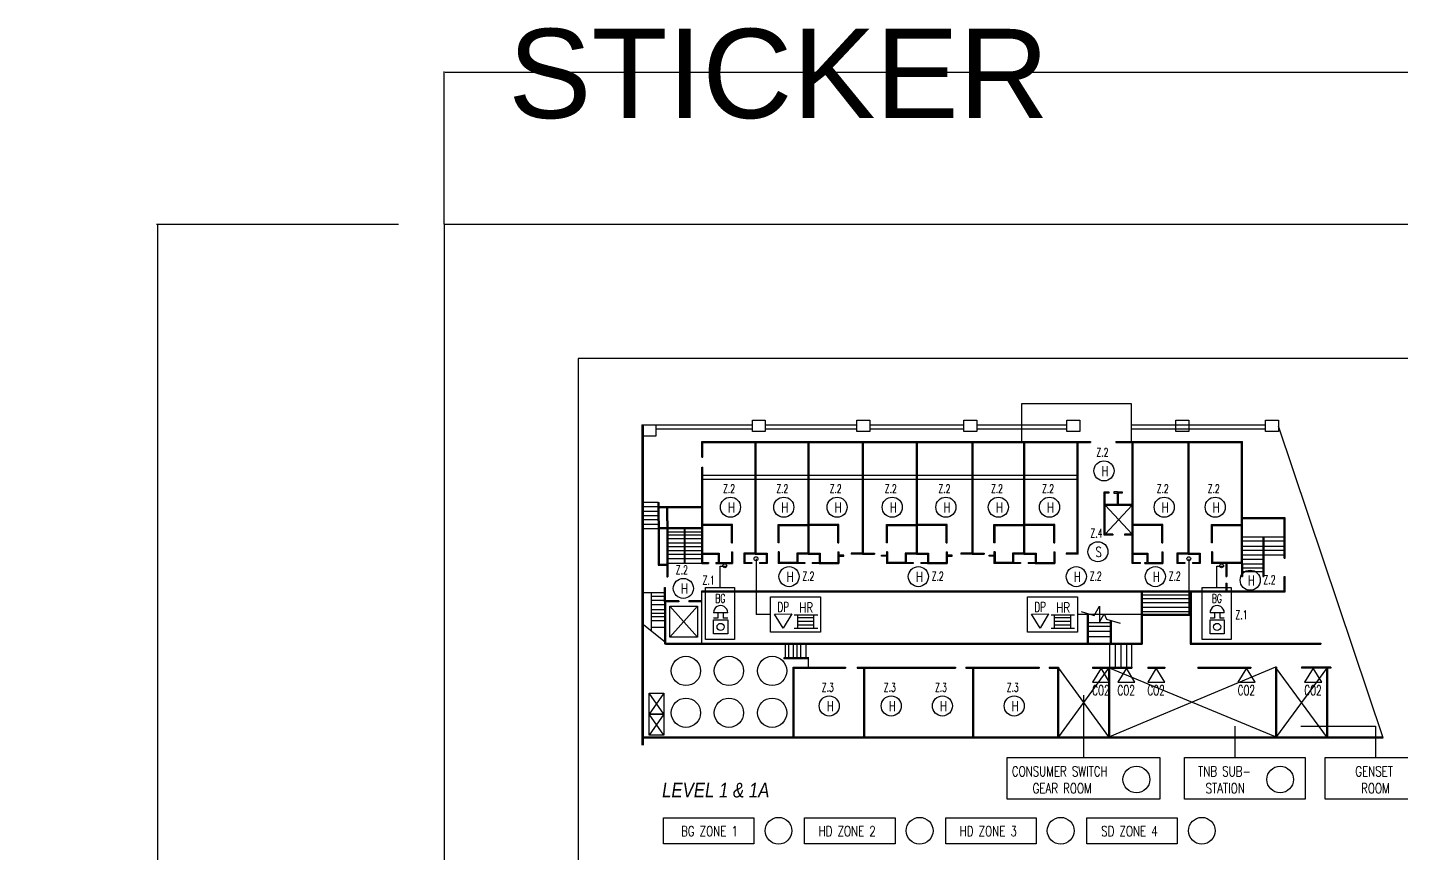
# Model space of a CAD drawing. Extents: x -3977 to 6343, y -1567 to 1206.
# Drawn here: x -3977.5 to -3669.8, y -1214.1 to -1029.1 of the extents above; entities that cross this region are included whole.
import ezdxf

# ---------------------------------------------------------------- set-up
doc = ezdxf.new("R2010")
doc.units = 0
doc.layers.get('0').update_dxf_attribs({"linetype": 'CONTINUOUS'})
doc.layers.get('DEFPOINTS').update_dxf_attribs({"linetype": 'CONTINUOUS'})
for name, color, linetype in [('BUILD', 8, 'CONTINUOUS'), ('ESCAPE_LINE', 80, 'CONTINUOUS'), ('FAPOINT', 1, 'CONTINUOUS'), ('FF_GRID_LINE', 8, 'CONTINUOUS'), ('MIMIC_SIZE', 7, 'CONTINUOUS'), ('MIMIC_TYPE', 7, 'CONTINUOUS'), ('S-DIM', 7, 'CONTINUOUS'), ('TEXT', 8, 'CONTINUOUS')]:
    doc.layers.add(name, color=color, linetype=linetype)
doc.styles.add('ARIAL_NARROW_ITALIC', font='ARIALNI.TTF')
doc.styles.add('BADAI', font='romans.shx', dxfattribs={"width": 0.65})
doc.styles.add('PLOT02__REVB$0$NARROW', font='SIMPLEX', dxfattribs={"width": 0.75})
doc.styles.get("Standard").update_dxf_attribs({"font": 'arial.ttf'})
doc.dimstyles.get("Standard").update_dxf_attribs({"dimtxt": 0.18, "dimasz": 0.18, "dimexe": 0.18, "dimexo": 0.0625, "dimgap": 0.09, "dimtad": 0, "dimtih": 1, "dimtoh": 1, "dimzin": 0, "dimcen": 0.09, "dimazin": 3, "dimtfac": 1, "dimtofl": 0, "dimtmove": 0, "dimatfit": 3})

# ---------------------------------------------------------------- blocks, each defined once
blk = doc.blocks.new('*D42')
at = {"layer": 'DEFPOINTS', "color": 0}
for p in [(-3339.12, -1039.14), (-3884.12, -1073.23), (-3339.12, -1073.23)]:
    blk.add_point(p, dxfattribs=at)
at = {"layer": 'S-DIM', "color": 0}
for p, q in [((-3884.12, -1073.16), (-3884.12, -1038.96)), ((-3883.94, -1039.14), (-3640.22, -1039.14)), ((-3339.3, -1039.14), (-3583.02, -1039.14)), ((-3339.12, -1073.16), (-3339.12, -1038.96))]:
    blk.add_line(p, q, dxfattribs=at)
for points in [[(-3883.94, -1039.11), (-3883.94, -1039.17), (-3884.12, -1039.14)], [(-3339.3, -1039.11), (-3339.3, -1039.17), (-3339.12, -1039.14)]]:
    blk.add_solid(points, dxfattribs=at)
blk.add_text('545.0000', height=10, dxfattribs=at).set_placement((-3640.71, -1044.06))
blk = doc.blocks.new('*D43')
at = {"layer": 'DEFPOINTS', "color": 0}
for p in [(-3894.33, -1073.23), (-3948.38, -1468.23), (-3884.12, -1468.23)]:
    blk.add_point(p, dxfattribs=at)
at = {"layer": 'S-DIM', "color": 0}
for p, q in [((-3894.39, -1073.23), (-3948.56, -1073.23)), ((-3948.38, -1073.41), (-3948.38, -1265.53)), ((-3948.38, -1468.05), (-3948.38, -1275.92)), ((-3884.19, -1468.23), (-3948.56, -1468.23))]:
    blk.add_line(p, q, dxfattribs=at)
for points in [[(-3948.41, -1073.41), (-3948.35, -1073.41), (-3948.38, -1073.23)], [(-3948.41, -1468.05), (-3948.35, -1468.05), (-3948.38, -1468.23)]]:
    blk.add_solid(points, dxfattribs=at)
blk.add_text('395.0000', height=10, dxfattribs=at).set_placement((-3977.47, -1275.64))

msp = doc.modelspace()

# ---------------------------------------------------------------- linework, layer by layer
at = {"color": 1}
for p, q in [((-3823.843, -1164.957, 5020.389), (-3823.84, -1161.775, 5020.389)), ((-3822.845, -1161.379, 5020.389), (-3823.84, -1161.378, 5020.389)), ((-3823.84, -1161.775, 5020.389), (-3820.658, -1161.779, 5020.389)), ((-3820.657, -1160.188, 5020.389), (-3823.838, -1160.184, 5020.389)), ((-3822.844, -1160.186, 5020.389), (-3822.845, -1161.379, 5020.389)), ((-3821.651, -1160.187, 5020.389), (-3821.652, -1161.38, 5020.389)), ((-3820.658, -1161.381, 5020.389), (-3821.652, -1161.38, 5020.389)), ((-3820.658, -1161.779, 5020.389), (-3820.662, -1164.96, 5020.389)), ((-3810.145, -1160.482, 16734.629), (-3806.327, -1160.472, 16734.629)), ((-3808.24, -1163.659, 16734.629), (-3810.145, -1160.482, 16734.629)), ((-3806.327, -1160.472, 16734.629), (-3808.24, -1163.659, 16734.629)), ((-3752.615, -1160.482, 16734.629), (-3748.797, -1160.472, 16734.629)), ((-3750.71, -1163.659, 16734.629), (-3752.615, -1160.482, 16734.629)), ((-3748.797, -1160.472, 16734.629), (-3750.71, -1163.659, 16734.629)), ((-3712.642, -1164.957, 5020.389), (-3712.638, -1161.775, 5020.389)), ((-3711.644, -1161.379, 5020.389), (-3712.638, -1161.378, 5020.389)), ((-3712.638, -1161.775, 5020.389), (-3709.457, -1161.779, 5020.389)), ((-3709.455, -1160.188, 5020.389), (-3712.637, -1160.184, 5020.389)), ((-3711.642, -1160.186, 5020.389), (-3711.644, -1161.379, 5020.389)), ((-3710.449, -1160.187, 5020.389), (-3710.451, -1161.38, 5020.389)), ((-3709.456, -1161.381, 5020.389), (-3710.451, -1161.38, 5020.389)), ((-3709.457, -1161.779, 5020.389), (-3709.46, -1164.96, 5020.389)), ((-3737.045, -1172.588), (-3738.951, -1175.764)), ((-3735.133, -1175.774), (-3737.045, -1172.588)), ((-3731.381, -1172.588), (-3733.287, -1175.764)), ((-3729.469, -1175.774), (-3731.381, -1172.588)), ((-3724.69, -1172.588), (-3726.595, -1175.764)), ((-3722.777, -1175.774), (-3724.69, -1172.588)), ((-3704.475, -1172.588), (-3706.38, -1175.764)), ((-3702.562, -1175.774), (-3704.475, -1172.588)), ((-3689.548, -1172.588), (-3691.453, -1175.764)), ((-3687.636, -1175.774), (-3689.548, -1172.588)), ((-3738.951, -1175.764), (-3735.133, -1175.774)), ((-3733.287, -1175.764), (-3729.469, -1175.774)), ((-3726.595, -1175.764), (-3722.777, -1175.774)), ((-3706.38, -1175.764), (-3702.562, -1175.774)), ((-3691.453, -1175.764), (-3687.636, -1175.774))]:
    msp.add_line(p, q, dxfattribs=at)
for points in [[(-3825.598, -1154.556), (-3819.124, -1154.556), (-3819.124, -1166.196), (-3825.598, -1166.196)], [(-3811.06, -1156.638), (-3799.876, -1156.638), (-3799.876, -1164.559), (-3811.06, -1164.559)], [(-3753.529, -1156.638), (-3742.346, -1156.638), (-3742.346, -1164.559), (-3753.529, -1164.559)], [(-3714.396, -1154.556), (-3707.923, -1154.556), (-3707.923, -1166.196), (-3714.396, -1166.196)]]:
    msp.add_lwpolyline(points, close=True, dxfattribs=at)
at = {"color": 7, "linetype": 'BYBLOCK'}
for points in [[(-3758.041, -1192.627), (-3723.918, -1192.627), (-3723.918, -1201.93), (-3758.041, -1201.93)], [(-3718.394, -1192.627), (-3691.36, -1192.627), (-3691.36, -1201.93), (-3718.394, -1201.93)], [(-3686.854, -1192.627), (-3659.819, -1192.627), (-3659.819, -1201.93), (-3686.854, -1201.93)], [(-3835.034, -1206.138), (-3814.784, -1206.138), (-3814.784, -1211.924), (-3835.034, -1211.924)], [(-3803.433, -1206.138), (-3783.183, -1206.138), (-3783.183, -1211.924), (-3803.433, -1211.924)], [(-3771.832, -1206.138), (-3751.582, -1206.138), (-3751.582, -1211.924), (-3771.832, -1211.924)], [(-3740.231, -1206.138), (-3719.981, -1206.138), (-3719.981, -1211.924), (-3740.231, -1211.924)]]:
    msp.add_lwpolyline(points, close=True, dxfattribs=at)
at = {"color": 1, "linetype": 'BYBLOCK'}
for centre, radius in [((-3736.391, -1128.435), 2.25), ((-3820.035, -1136.572), 2.25), ((-3808.105, -1136.572), 2.25), ((-3796.166, -1136.572), 2.25), ((-3783.807, -1136.572), 2.25), ((-3771.797, -1136.572), 2.25), ((-3760.043, -1136.572), 2.25), ((-3748.592, -1136.572), 2.25), ((-3722.908, -1136.572), 2.25), ((-3711.487, -1136.572), 2.25), ((-3737.744, -1146.532), 2.25), ((-3814.317, -1148.107), 0.441), ((-3717.388, -1148.107), 0.441), ((-3821.31, -1149.684), 0.441), ((-3806.922, -1152.111), 2.25), ((-3777.956, -1152.111), 2.25), ((-3742.589, -1152.111), 2.25), ((-3724.895, -1152.111), 2.25), ((-3710.063, -1149.684), 0.441), ((-3703.642, -1152.921), 2.25), ((-3830.593, -1154.748), 2.25), ((-3797.924, -1181.08), 2.25), ((-3784.036, -1181.08), 2.25), ((-3772.581, -1181.08), 2.25), ((-3756.501, -1181.08), 2.25), ((-3729.135, -1197.546), 3), ((-3696.934, -1197.546), 3), ((-3809.279, -1209.031), 3), ((-3777.678, -1209.031), 3), ((-3746.077, -1209.031), 3), ((-3714.475, -1209.031), 3)]:
    msp.add_circle(centre, radius, dxfattribs=at)
at = {"color": 1}
for centre in [(-3822.251, -1163.368, 5020.389), (-3711.049, -1163.368, 5020.389)]:
    msp.add_circle(centre, 0.795, dxfattribs=at)
for centre in [(-3822.247, -1160.186, 5020.389), (-3711.046, -1160.186, 5020.389)]:
    msp.add_arc(centre, 1.591, 359.93967, 179.93967, dxfattribs=at)
at = {"layer": 'ESCAPE_LINE', "color": 0}
for p, q in [((-3369.124, -1103.225), (-3854.124, -1103.225)), ((-3854.124, -1103.225), (-3854.124, -1443.225))]:
    msp.add_line(p, q, dxfattribs=at)
at = {"layer": 'FAPOINT', "color": 1, "linetype": 'BYBLOCK'}
for p, q in [((-3805.757, -1160.693, 16734.629), (-3800.499, -1160.693, 16734.629)), ((-3804.974, -1163.663, 16734.629), (-3804.974, -1160.693, 16734.629)), ((-3804.974, -1161.302, 16734.629), (-3801.349, -1161.302, 16734.629)), ((-3804.974, -1162.068, 16734.629), (-3801.349, -1162.068, 16734.629)), ((-3804.974, -1162.897, 16734.629), (-3801.349, -1162.897, 16734.629)), ((-3801.349, -1163.663, 16734.629), (-3801.349, -1160.693, 16734.629)), ((-3748.227, -1160.693, 16734.629), (-3742.969, -1160.693, 16734.629)), ((-3747.444, -1163.663, 16734.629), (-3747.444, -1160.693, 16734.629)), ((-3747.444, -1161.302, 16734.629), (-3743.819, -1161.302, 16734.629)), ((-3747.444, -1162.068, 16734.629), (-3743.819, -1162.068, 16734.629)), ((-3747.444, -1162.897, 16734.629), (-3743.819, -1162.897, 16734.629)), ((-3743.819, -1163.663, 16734.629), (-3743.819, -1160.693, 16734.629)), ((-3805.757, -1163.663, 16734.629), (-3800.499, -1163.663, 16734.629)), ((-3748.227, -1163.663, 16734.629), (-3742.969, -1163.663, 16734.629))]:
    msp.add_line(p, q, dxfattribs=at)
at = {"layer": 'FF_GRID_LINE', "color": 1}
for p, q in [((-3820.662, -1164.96, 5020.389), (-3823.843, -1164.957, 5020.389)), ((-3709.46, -1164.96, 5020.389), (-3712.642, -1164.957, 5020.389))]:
    msp.add_line(p, q, dxfattribs=at)
at = {"layer": 'MIMIC_SIZE'}
for p, q in [((-3339.124, -1073.225), (-3884.124, -1073.225)), ((-3884.124, -1073.225), (-3884.124, -1468.225))]:
    msp.add_line(p, q, dxfattribs=at)
at = {"layer": 'MIMIC_SIZE', "color": 0, "linetype": 'BYBLOCK'}
for p, q in [((-3754.79, -1122.113), (-3754.79, -1113.331)), ((-3754.79, -1113.331), (-3730.327, -1113.331)), ((-3730.327, -1113.331), (-3730.327, -1122.113)), ((-3839.852, -1118.15), (-3839.852, -1189.865)), ((-3815.131, -1118.192), (-3839.852, -1118.192)), ((-3839.624, -1119.047), (-3839.852, -1119.047)), ((-3839.624, -1118.15), (-3839.624, -1189.865)), ((-3815.131, -1119.09), (-3836.736, -1119.09)), ((-3791.721, -1118.192), (-3812.243, -1118.192)), ((-3791.721, -1119.09), (-3812.243, -1119.09)), ((-3767.752, -1118.192), (-3788.833, -1118.192)), ((-3767.752, -1119.09), (-3788.833, -1119.09)), ((-3744.716, -1118.192), (-3764.864, -1118.192)), ((-3744.716, -1119.09), (-3764.864, -1119.09)), ((-3700.198, -1118.192), (-3730.327, -1118.192)), ((-3700.198, -1119.09), (-3730.327, -1119.09)), ((-3673.84, -1188.252), (-3697.31, -1118.428)), ((-3826.467, -1121.829), (-3739.381, -1121.829)), ((-3826.467, -1125.386), (-3826.467, -1121.829)), ((-3826.467, -1122.057), (-3739.381, -1122.057)), ((-3826.24, -1125.386), (-3826.24, -1121.829)), ((-3814.516, -1147.058), (-3814.516, -1121.829)), ((-3814.289, -1147.058), (-3814.289, -1121.829)), ((-3802.664, -1147.058), (-3802.664, -1121.829)), ((-3802.437, -1147.058), (-3802.437, -1121.829)), ((-3790.507, -1147.058), (-3790.507, -1121.829)), ((-3790.28, -1147.058), (-3790.28, -1121.829)), ((-3778.397, -1147.058), (-3778.397, -1121.829)), ((-3778.169, -1147.058), (-3778.169, -1121.829)), ((-3765.937, -1147.058), (-3765.937, -1121.829)), ((-3765.71, -1147.058), (-3765.71, -1121.829)), ((-3754.341, -1147.058), (-3754.341, -1121.829)), ((-3754.113, -1147.058), (-3754.113, -1121.829)), ((-3742.376, -1147.058), (-3742.376, -1121.829)), ((-3742.149, -1147.058), (-3742.149, -1121.829)), ((-3739.381, -1121.829), (-3739.381, -1122.057)), ((-3733.752, -1121.829), (-3705.398, -1121.829)), ((-3733.752, -1121.829), (-3733.752, -1122.057)), ((-3733.752, -1122.057), (-3705.398, -1122.057)), ((-3730.104, -1149.148), (-3730.104, -1121.829)), ((-3729.877, -1148.921), (-3729.877, -1121.829)), ((-3717.555, -1147.058), (-3717.555, -1121.829)), ((-3717.328, -1147.058), (-3717.328, -1121.829)), ((-3705.625, -1148.921), (-3705.625, -1121.829)), ((-3705.398, -1149.148), (-3705.398, -1121.829)), ((-3826.467, -1125.386), (-3826.24, -1125.386)), ((-3826.467, -1149.148), (-3826.467, -1127.587)), ((-3826.467, -1127.587), (-3826.24, -1127.587)), ((-3826.24, -1149.148), (-3826.24, -1127.587)), ((-3826.24, -1129.395), (-3742.376, -1129.395)), ((-3826.24, -1130.29), (-3742.376, -1130.29)), ((-3736.352, -1135.867), (-3736.352, -1133.157)), ((-3736.352, -1133.157), (-3735.293, -1133.157)), ((-3735.293, -1133.384), (-3736.352, -1133.384)), ((-3736.124, -1135.867), (-3736.124, -1133.157)), ((-3735.293, -1133.157), (-3735.293, -1133.384)), ((-3733.391, -1133.157), (-3734.161, -1133.157)), ((-3734.161, -1133.157), (-3734.161, -1133.384)), ((-3734.161, -1133.384), (-3733.391, -1133.384)), ((-3733.391, -1135.867), (-3733.391, -1133.157)), ((-3733.391, -1133.157), (-3732.331, -1133.157)), ((-3732.331, -1133.384), (-3733.391, -1133.384)), ((-3733.163, -1135.867), (-3733.163, -1133.157)), ((-3732.331, -1133.157), (-3732.331, -1133.384)), ((-3836.242, -1135.533), (-3839.624, -1135.533)), ((-3836.242, -1136.493), (-3839.624, -1136.493)), ((-3836.242, -1137.532), (-3839.624, -1137.532)), ((-3836.242, -1138.493), (-3839.624, -1138.493)), ((-3836.242, -1139.629), (-3836.242, -1135.533)), ((-3836.242, -1135.533), (-3836.014, -1135.533)), ((-3836.014, -1139.629), (-3836.014, -1135.533)), ((-3836.014, -1136.409), (-3826.467, -1136.409)), ((-3836.014, -1136.637), (-3826.467, -1136.637)), ((-3834.285, -1139.629), (-3834.285, -1136.409)), ((-3834.058, -1139.629), (-3834.058, -1136.409)), ((-3736.352, -1142.812), (-3736.352, -1135.867)), ((-3736.352, -1135.867), (-3730.104, -1135.867)), ((-3736.352, -1136.095), (-3730.104, -1136.095)), ((-3736.124, -1142.812), (-3736.124, -1135.867)), ((-3730.104, -1136.095), (-3736.124, -1142.585)), ((-3730.104, -1142.585), (-3736.124, -1136.095)), ((-3836.242, -1139.39), (-3839.624, -1139.39)), ((-3836.242, -1140.43), (-3839.624, -1140.43)), ((-3836.242, -1141.421), (-3839.624, -1141.421)), ((-3836.242, -1139.629), (-3836.242, -1149.513)), ((-3836.014, -1139.629), (-3836.014, -1149.286)), ((-3836.014, -1141.101), (-3834.285, -1141.101)), ((-3836.014, -1141.328), (-3834.285, -1141.328)), ((-3834.285, -1139.629), (-3834.285, -1152.176)), ((-3834.285, -1141.101), (-3826.467, -1141.101)), ((-3834.285, -1141.328), (-3826.467, -1141.328)), ((-3834.058, -1139.629), (-3834.058, -1152.176)), ((-3830.35, -1149.125), (-3830.35, -1141.328)), ((-3830.165, -1149.125), (-3830.165, -1141.328)), ((-3819.557, -1140.418), (-3826.467, -1140.418)), ((-3819.557, -1140.645), (-3826.467, -1140.645)), ((-3819.785, -1144.575), (-3819.785, -1140.418)), ((-3819.557, -1144.575), (-3819.557, -1140.418)), ((-3809.347, -1144.575), (-3809.347, -1140.418)), ((-3809.347, -1140.418), (-3802.437, -1140.418)), ((-3809.347, -1140.645), (-3802.437, -1140.645)), ((-3809.119, -1144.575), (-3809.119, -1140.418)), ((-3795.754, -1140.418), (-3802.664, -1140.418)), ((-3795.754, -1140.645), (-3802.664, -1140.645)), ((-3795.981, -1144.575), (-3795.981, -1140.418)), ((-3795.754, -1144.575), (-3795.754, -1140.418)), ((-3785.08, -1144.575), (-3785.08, -1140.418)), ((-3785.08, -1140.418), (-3778.169, -1140.418)), ((-3785.08, -1140.645), (-3778.169, -1140.645)), ((-3784.852, -1144.575), (-3784.852, -1140.418)), ((-3771.487, -1140.418), (-3778.397, -1140.418)), ((-3771.487, -1140.645), (-3778.397, -1140.645)), ((-3771.714, -1144.575), (-3771.714, -1140.418)), ((-3771.487, -1144.575), (-3771.487, -1140.418)), ((-3761.023, -1144.575), (-3761.023, -1140.418)), ((-3761.023, -1140.418), (-3754.113, -1140.418)), ((-3761.023, -1140.645), (-3754.113, -1140.645)), ((-3760.796, -1144.575), (-3760.796, -1140.418)), ((-3747.43, -1140.418), (-3754.341, -1140.418)), ((-3747.43, -1140.645), (-3754.341, -1140.645)), ((-3747.658, -1144.575), (-3747.658, -1140.418)), ((-3747.43, -1144.575), (-3747.43, -1140.418)), ((-3723.194, -1140.418), (-3730.104, -1140.418)), ((-3723.194, -1140.645), (-3730.104, -1140.645)), ((-3723.422, -1144.575), (-3723.422, -1140.418)), ((-3723.194, -1144.575), (-3723.194, -1140.418)), ((-3712.308, -1144.575), (-3712.308, -1140.418)), ((-3712.308, -1140.418), (-3705.398, -1140.418)), ((-3712.308, -1140.645), (-3705.398, -1140.645)), ((-3712.081, -1144.575), (-3712.081, -1140.418)), ((-3695.792, -1138.95), (-3705.398, -1138.95)), ((-3696.02, -1139.178), (-3705.398, -1139.178)), ((-3696.02, -1147.946), (-3696.02, -1138.95)), ((-3695.792, -1147.946), (-3695.792, -1138.95)), ((-3834.058, -1142.089), (-3826.467, -1142.089)), ((-3834.058, -1142.77), (-3826.467, -1142.77)), ((-3834.058, -1143.606), (-3826.467, -1143.606)), ((-3834.058, -1144.511), (-3826.467, -1144.511)), ((-3819.785, -1144.575), (-3819.557, -1144.575)), ((-3809.119, -1144.575), (-3809.347, -1144.575)), ((-3795.981, -1144.575), (-3795.754, -1144.575)), ((-3784.852, -1144.575), (-3785.08, -1144.575)), ((-3771.714, -1144.575), (-3771.487, -1144.575)), ((-3760.796, -1144.575), (-3761.023, -1144.575)), ((-3747.658, -1144.575), (-3747.43, -1144.575)), ((-3734.384, -1142.585), (-3736.352, -1142.585)), ((-3734.384, -1142.812), (-3736.352, -1142.812)), ((-3734.384, -1142.585), (-3734.384, -1142.812)), ((-3730.104, -1142.585), (-3731.823, -1142.585)), ((-3731.823, -1142.585), (-3731.823, -1142.812)), ((-3730.104, -1142.812), (-3731.823, -1142.812)), ((-3723.422, -1144.575), (-3723.194, -1144.575)), ((-3712.081, -1144.575), (-3712.308, -1144.575)), ((-3705.398, -1143.171), (-3696.02, -1143.171)), ((-3705.398, -1144.066), (-3700.791, -1144.066)), ((-3700.791, -1143.171), (-3700.791, -1152.046)), ((-3700.564, -1143.171), (-3700.564, -1152.046)), ((-3700.564, -1144.066), (-3696.02, -1144.066)), ((-3834.058, -1145.393), (-3826.467, -1145.393)), ((-3834.058, -1146.291), (-3826.467, -1146.291)), ((-3834.058, -1147.112), (-3826.467, -1147.112)), ((-3826.467, -1146.83), (-3822.557, -1146.83)), ((-3826.467, -1147.058), (-3822.557, -1147.058)), ((-3822.784, -1146.83), (-3822.784, -1149.148)), ((-3822.557, -1146.83), (-3822.557, -1149.148)), ((-3819.785, -1146.535), (-3819.785, -1149.148)), ((-3819.785, -1146.535), (-3819.557, -1146.535)), ((-3819.557, -1146.535), (-3819.557, -1149.148)), ((-3814.289, -1146.83), (-3817.021, -1146.83)), ((-3817.021, -1146.83), (-3817.021, -1149.148)), ((-3814.289, -1147.058), (-3817.021, -1147.058)), ((-3816.794, -1146.83), (-3816.794, -1149.148)), ((-3814.516, -1146.83), (-3811.784, -1146.83)), ((-3814.516, -1147.058), (-3811.784, -1147.058)), ((-3812.011, -1146.83), (-3812.011, -1149.148)), ((-3811.784, -1146.83), (-3811.784, -1149.148)), ((-3809.347, -1146.535), (-3809.347, -1149.148)), ((-3809.119, -1146.535), (-3809.347, -1146.535)), ((-3809.119, -1146.535), (-3809.119, -1149.148)), ((-3802.437, -1146.83), (-3805.169, -1146.83)), ((-3805.169, -1146.83), (-3805.169, -1149.148)), ((-3802.437, -1147.058), (-3805.169, -1147.058)), ((-3804.941, -1146.83), (-3804.941, -1149.148)), ((-3802.664, -1146.83), (-3799.932, -1146.83)), ((-3802.664, -1147.058), (-3799.932, -1147.058)), ((-3800.159, -1146.83), (-3800.159, -1149.148)), ((-3799.932, -1146.83), (-3799.932, -1149.148)), ((-3795.981, -1146.535), (-3795.754, -1146.535)), ((-3795.981, -1146.535), (-3795.981, -1149.148)), ((-3795.981, -1146.535), (-3795.754, -1146.535)), ((-3795.754, -1146.535), (-3795.754, -1149.148)), ((-3794.648, -1147.282), (-3795.754, -1147.282)), ((-3795.754, -1147.509), (-3794.648, -1147.509)), ((-3794.648, -1147.509), (-3794.648, -1147.282)), ((-3790.28, -1146.83), (-3793.012, -1146.83)), ((-3793.012, -1146.83), (-3793.012, -1147.058)), ((-3790.28, -1147.058), (-3793.012, -1147.058)), ((-3790.507, -1146.83), (-3787.775, -1146.83)), ((-3790.507, -1147.058), (-3787.775, -1147.058)), ((-3787.775, -1146.83), (-3787.775, -1147.058)), ((-3786.185, -1147.509), (-3786.185, -1147.282)), ((-3786.185, -1147.282), (-3785.08, -1147.282)), ((-3785.08, -1147.509), (-3786.185, -1147.509)), ((-3785.08, -1146.535), (-3785.08, -1149.148)), ((-3784.852, -1146.535), (-3785.08, -1146.535)), ((-3784.852, -1146.535), (-3784.852, -1149.148)), ((-3778.169, -1146.83), (-3780.902, -1146.83)), ((-3780.902, -1146.83), (-3780.902, -1149.148)), ((-3778.169, -1147.058), (-3780.902, -1147.058)), ((-3780.674, -1146.83), (-3780.674, -1149.148)), ((-3778.397, -1146.83), (-3775.664, -1146.83)), ((-3778.397, -1147.058), (-3775.664, -1147.058)), ((-3775.892, -1146.83), (-3775.892, -1149.148)), ((-3775.664, -1146.83), (-3775.664, -1149.148)), ((-3771.714, -1146.535), (-3771.487, -1146.535)), ((-3771.714, -1146.535), (-3771.714, -1149.148)), ((-3771.714, -1146.535), (-3771.487, -1146.535)), ((-3771.487, -1146.535), (-3771.487, -1149.148)), ((-3770.381, -1147.282), (-3771.487, -1147.282)), ((-3771.487, -1147.509), (-3770.381, -1147.509)), ((-3770.381, -1147.509), (-3770.381, -1147.282)), ((-3765.71, -1146.83), (-3768.442, -1146.83)), ((-3768.442, -1146.83), (-3768.442, -1147.058)), ((-3765.71, -1147.058), (-3768.442, -1147.058)), ((-3765.937, -1146.83), (-3763.205, -1146.83)), ((-3765.937, -1147.058), (-3763.205, -1147.058)), ((-3763.205, -1146.83), (-3763.205, -1147.058)), ((-3762.129, -1147.509), (-3762.129, -1147.282)), ((-3762.129, -1147.282), (-3761.023, -1147.282)), ((-3761.023, -1147.509), (-3762.129, -1147.509)), ((-3761.023, -1146.535), (-3761.023, -1149.148)), ((-3760.796, -1146.535), (-3761.023, -1146.535)), ((-3760.796, -1146.535), (-3760.796, -1149.148)), ((-3754.113, -1146.83), (-3756.846, -1146.83)), ((-3756.846, -1146.83), (-3756.846, -1149.148)), ((-3754.113, -1147.058), (-3756.846, -1147.058)), ((-3756.618, -1146.83), (-3756.618, -1149.148)), ((-3754.341, -1146.83), (-3751.608, -1146.83)), ((-3754.341, -1147.058), (-3751.608, -1147.058)), ((-3751.836, -1146.83), (-3751.836, -1149.148)), ((-3751.608, -1146.83), (-3751.608, -1149.148)), ((-3747.658, -1146.535), (-3747.43, -1146.535)), ((-3747.658, -1146.535), (-3747.658, -1149.148)), ((-3747.658, -1146.535), (-3747.43, -1146.535)), ((-3747.43, -1146.535), (-3747.43, -1149.148)), ((-3742.149, -1146.83), (-3744.881, -1146.83)), ((-3744.881, -1146.83), (-3744.881, -1147.058)), ((-3742.149, -1147.058), (-3744.881, -1147.058)), ((-3730.104, -1146.83), (-3726.555, -1146.83)), ((-3730.104, -1147.058), (-3726.555, -1147.058)), ((-3726.782, -1146.83), (-3726.782, -1148.921)), ((-3726.555, -1146.83), (-3726.555, -1149.148)), ((-3723.422, -1146.535), (-3723.194, -1146.535)), ((-3723.422, -1146.535), (-3723.422, -1149.148)), ((-3723.422, -1146.535), (-3723.194, -1146.535)), ((-3723.194, -1146.535), (-3723.194, -1149.148)), ((-3717.328, -1146.83), (-3720.06, -1146.83)), ((-3720.06, -1146.83), (-3720.06, -1149.148)), ((-3717.328, -1147.058), (-3720.06, -1147.058)), ((-3719.833, -1146.83), (-3719.833, -1149.148)), ((-3717.555, -1146.83), (-3714.823, -1146.83)), ((-3717.555, -1147.058), (-3714.823, -1147.058)), ((-3715.051, -1146.83), (-3715.051, -1149.148)), ((-3714.823, -1146.83), (-3714.823, -1149.148)), ((-3712.081, -1146.535), (-3712.308, -1146.535)), ((-3712.308, -1146.535), (-3712.308, -1149.148)), ((-3712.081, -1146.535), (-3712.308, -1146.535)), ((-3712.081, -1146.535), (-3712.081, -1149.148)), ((-3705.398, -1145.303), (-3700.791, -1145.303)), ((-3705.398, -1146.172), (-3700.791, -1146.172)), ((-3705.398, -1147.225), (-3700.791, -1147.225)), ((-3700.564, -1145.303), (-3696.02, -1145.303)), ((-3700.564, -1146.172), (-3696.02, -1146.172)), ((-3700.564, -1147.225), (-3696.02, -1147.225)), ((-3836.242, -1149.513), (-3834.285, -1149.513)), ((-3836.014, -1149.286), (-3834.285, -1149.286)), ((-3834.058, -1148.088), (-3826.467, -1148.088)), ((-3834.058, -1149.125), (-3826.467, -1149.125)), ((-3826.467, -1148.921), (-3824.933, -1148.921)), ((-3826.467, -1149.148), (-3824.933, -1149.148)), ((-3824.933, -1148.921), (-3824.933, -1149.148)), ((-3823.334, -1148.921), (-3819.557, -1148.921)), ((-3823.334, -1148.921), (-3823.334, -1149.148)), ((-3823.334, -1149.148), (-3819.557, -1149.148)), ((-3815.243, -1149.148), (-3817.021, -1149.148)), ((-3816.794, -1148.921), (-3815.243, -1148.921)), ((-3815.243, -1148.921), (-3815.243, -1149.148)), ((-3813.562, -1148.921), (-3812.011, -1148.921)), ((-3813.562, -1148.921), (-3813.562, -1149.148)), ((-3811.784, -1149.148), (-3813.562, -1149.148)), ((-3804.941, -1148.921), (-3809.347, -1148.921)), ((-3804.941, -1149.148), (-3809.347, -1149.148)), ((-3804.941, -1148.921), (-3803.391, -1148.921)), ((-3803.391, -1149.148), (-3804.941, -1149.148)), ((-3803.391, -1148.921), (-3803.391, -1149.148)), ((-3801.71, -1148.921), (-3800.159, -1148.921)), ((-3801.71, -1148.921), (-3801.71, -1149.148)), ((-3800.159, -1149.148), (-3801.71, -1149.148)), ((-3800.159, -1148.921), (-3795.754, -1148.921)), ((-3800.159, -1149.148), (-3795.754, -1149.148)), ((-3780.674, -1148.921), (-3785.08, -1148.921)), ((-3780.674, -1149.148), (-3785.08, -1149.148)), ((-3780.674, -1148.921), (-3779.124, -1148.921)), ((-3779.124, -1149.148), (-3780.674, -1149.148)), ((-3779.124, -1148.921), (-3779.124, -1149.148)), ((-3777.443, -1148.921), (-3775.892, -1148.921)), ((-3777.443, -1148.921), (-3777.443, -1149.148)), ((-3775.892, -1149.148), (-3777.443, -1149.148)), ((-3775.892, -1148.921), (-3771.487, -1148.921)), ((-3775.892, -1149.148), (-3771.487, -1149.148)), ((-3756.618, -1148.921), (-3761.023, -1148.921)), ((-3756.618, -1149.148), (-3761.023, -1149.148)), ((-3756.618, -1148.921), (-3755.068, -1148.921)), ((-3755.068, -1149.148), (-3756.618, -1149.148)), ((-3755.068, -1148.921), (-3755.068, -1149.148)), ((-3753.386, -1148.921), (-3751.836, -1148.921)), ((-3753.386, -1148.921), (-3753.386, -1149.148)), ((-3751.836, -1149.148), (-3753.386, -1149.148)), ((-3751.836, -1148.921), (-3747.43, -1148.921)), ((-3751.836, -1149.148), (-3747.43, -1149.148)), ((-3728.218, -1149.148), (-3730.104, -1149.148)), ((-3729.877, -1148.921), (-3728.218, -1148.921)), ((-3728.218, -1149.148), (-3728.218, -1148.921)), ((-3727.26, -1148.921), (-3726.782, -1148.921)), ((-3727.26, -1149.148), (-3727.26, -1148.921)), ((-3727.26, -1149.148), (-3723.194, -1149.148)), ((-3726.555, -1148.921), (-3723.194, -1148.921)), ((-3718.282, -1149.148), (-3720.06, -1149.148)), ((-3719.833, -1148.921), (-3718.282, -1148.921)), ((-3718.282, -1148.921), (-3718.282, -1149.148)), ((-3716.601, -1148.921), (-3715.051, -1148.921)), ((-3716.601, -1148.921), (-3716.601, -1149.148)), ((-3714.823, -1149.148), (-3716.601, -1149.148)), ((-3705.398, -1148.921), (-3712.308, -1148.921)), ((-3705.398, -1149.148), (-3712.308, -1149.148)), ((-3709.072, -1149.148), (-3709.072, -1152.046)), ((-3708.845, -1149.148), (-3708.845, -1152.046)), ((-3705.625, -1149.148), (-3705.625, -1152.046)), ((-3705.398, -1148.199), (-3700.791, -1148.199)), ((-3705.398, -1149.148), (-3705.398, -1152.046)), ((-3705.398, -1149.251), (-3700.791, -1149.251)), ((-3705.398, -1150.173), (-3700.791, -1150.173)), ((-3696.02, -1147.946), (-3695.792, -1147.946)), ((-3834.285, -1152.176), (-3834.058, -1152.176)), ((-3709.072, -1152.046), (-3708.845, -1152.046)), ((-3709.072, -1153.59), (-3709.072, -1155.301)), ((-3709.072, -1153.59), (-3708.845, -1153.59)), ((-3708.845, -1153.59), (-3708.845, -1155.301)), ((-3705.625, -1152.046), (-3705.398, -1152.046)), ((-3705.398, -1150.989), (-3700.791, -1150.989)), ((-3700.791, -1152.046), (-3700.564, -1152.046)), ((-3696.02, -1155.301), (-3696.02, -1152.048)), ((-3696.02, -1152.048), (-3695.792, -1152.048)), ((-3695.792, -1155.529), (-3695.792, -1152.048)), ((-3834.578, -1155.727), (-3839.852, -1155.727)), ((-3837.776, -1155.727), (-3837.776, -1164.215)), ((-3834.578, -1156.536), (-3837.776, -1156.536)), ((-3834.805, -1157.729), (-3834.805, -1154.51)), ((-3834.805, -1154.51), (-3834.578, -1154.51)), ((-3834.578, -1157.729), (-3834.578, -1154.51)), ((-3826.467, -1167.217), (-3826.467, -1155.301)), ((-3826.467, -1155.301), (-3716.889, -1155.301)), ((-3826.467, -1155.529), (-3826.467, -1155.301)), ((-3826.467, -1155.529), (-3716.889, -1155.529)), ((-3728.032, -1155.301), (-3728.032, -1167.217)), ((-3727.805, -1155.301), (-3727.805, -1167.217)), ((-3727.805, -1156.193), (-3717.117, -1156.193)), ((-3727.805, -1157.013), (-3717.117, -1157.013)), ((-3717.117, -1155.301), (-3717.117, -1167.217)), ((-3716.889, -1155.301), (-3716.889, -1167.217)), ((-3716.889, -1155.301), (-3695.792, -1155.301)), ((-3716.889, -1155.529), (-3695.792, -1155.529)), ((-3834.578, -1157.494), (-3837.776, -1157.494)), ((-3834.578, -1158.452), (-3837.776, -1158.452)), ((-3834.578, -1159.559), (-3837.776, -1159.559)), ((-3834.805, -1157.729), (-3834.805, -1167.217)), ((-3831.587, -1157.502), (-3834.578, -1157.502)), ((-3831.587, -1157.729), (-3834.578, -1157.729)), ((-3834.578, -1157.729), (-3834.578, -1167.217)), ((-3827.433, -1158.709), (-3833.623, -1165.674)), ((-3827.433, -1165.674), (-3833.623, -1158.709)), ((-3831.587, -1157.502), (-3831.587, -1157.729)), ((-3826.467, -1157.502), (-3829.345, -1157.502)), ((-3829.345, -1157.502), (-3829.345, -1157.729)), ((-3826.467, -1157.729), (-3829.345, -1157.729)), ((-3741.463, -1159.913), (-3738.569, -1160.787)), ((-3738.569, -1160.787), (-3737.431, -1158.742)), ((-3737.431, -1158.742), (-3737.431, -1162.331)), ((-3727.805, -1157.932), (-3717.117, -1157.932)), ((-3727.805, -1158.931), (-3717.117, -1158.931)), ((-3727.805, -1159.91), (-3717.117, -1159.91)), ((-3839.852, -1162.523), (-3834.578, -1166.822)), ((-3834.578, -1160.352), (-3837.776, -1160.352)), ((-3834.578, -1161.145), (-3837.776, -1161.145)), ((-3834.578, -1162.042), (-3837.776, -1162.042)), ((-3740.105, -1166.99), (-3740.105, -1160.323)), ((-3739.877, -1166.99), (-3739.877, -1160.392)), ((-3739.877, -1162.351), (-3734.965, -1162.351)), ((-3737.431, -1162.331), (-3736.336, -1160.431)), ((-3736.336, -1160.431), (-3735.812, -1161.621)), ((-3735.812, -1161.621), (-3732.765, -1162.542)), ((-3734.965, -1166.99), (-3734.965, -1161.877)), ((-3734.738, -1166.99), (-3734.738, -1161.945)), ((-3727.805, -1160.759), (-3717.117, -1160.759)), ((-3834.578, -1163.503), (-3837.776, -1163.503)), ((-3739.877, -1163.223), (-3734.965, -1163.223)), ((-3739.877, -1164.328), (-3734.965, -1164.328)), ((-3739.877, -1165.508), (-3734.965, -1165.508)), ((-3834.578, -1166.99), (-3727.805, -1166.99)), ((-3834.578, -1167.217), (-3727.805, -1167.217)), ((-3807.747, -1170.279), (-3807.747, -1167.217)), ((-3807.002, -1170.279), (-3807.002, -1167.217)), ((-3805.947, -1170.279), (-3805.947, -1167.217)), ((-3805.08, -1170.279), (-3805.08, -1167.217)), ((-3804.28, -1170.279), (-3804.28, -1167.217)), ((-3803.103, -1170.279), (-3803.103, -1167.217)), ((-3735.085, -1172.36), (-3735.085, -1167.217)), ((-3733.793, -1172.36), (-3733.793, -1167.217)), ((-3732.537, -1172.36), (-3732.537, -1167.217)), ((-3731.3, -1172.36), (-3731.3, -1167.217)), ((-3730.174, -1172.36), (-3730.174, -1167.217)), ((-3717.117, -1166.99), (-3687.839, -1166.99)), ((-3717.117, -1167.217), (-3687.839, -1167.217)), ((-3687.839, -1166.99), (-3687.839, -1167.217)), ((-3802.528, -1170.279), (-3808.06, -1170.279)), ((-3808.06, -1170.279), (-3808.06, -1170.506)), ((-3802.528, -1170.506), (-3808.06, -1170.506)), ((-3805.979, -1188.252), (-3805.979, -1172.36)), ((-3805.979, -1172.36), (-3794.282, -1172.36)), ((-3805.752, -1188.252), (-3805.752, -1172.36)), ((-3802.528, -1172.36), (-3802.528, -1170.159)), ((-3794.282, -1172.36), (-3794.282, -1172.588)), ((-3791.684, -1172.36), (-3769.628, -1172.36)), ((-3791.684, -1172.36), (-3791.684, -1172.588)), ((-3790.226, -1172.36), (-3790.226, -1188.252)), ((-3789.999, -1172.36), (-3789.999, -1188.252)), ((-3769.628, -1172.36), (-3769.628, -1172.588)), ((-3767.323, -1172.36), (-3750.901, -1172.36)), ((-3767.323, -1172.36), (-3767.323, -1172.588)), ((-3765.816, -1172.36), (-3765.816, -1188.252)), ((-3765.588, -1172.36), (-3765.588, -1188.252)), ((-3750.901, -1172.36), (-3750.901, -1172.588)), ((-3748.635, -1172.36), (-3746.583, -1172.36)), ((-3748.635, -1172.36), (-3748.635, -1172.588)), ((-3746.81, -1172.36), (-3746.81, -1188.252)), ((-3746.583, -1172.36), (-3746.583, -1188.252)), ((-3738.942, -1172.36), (-3735.148, -1172.36)), ((-3738.942, -1172.36), (-3738.942, -1172.588)), ((-3735.376, -1172.36), (-3735.376, -1188.252)), ((-3735.148, -1172.36), (-3735.148, -1188.252)), ((-3735.148, -1172.36), (-3730.174, -1172.36)), ((-3697.973, -1172.36), (-3735.148, -1188.024)), ((-3730.174, -1172.36), (-3730.174, -1172.588)), ((-3726.587, -1172.36), (-3722.792, -1172.36)), ((-3726.587, -1172.36), (-3726.587, -1172.588)), ((-3722.792, -1172.36), (-3722.792, -1172.588)), ((-3715.345, -1172.36), (-3703.494, -1172.36)), ((-3715.345, -1172.36), (-3715.345, -1172.588)), ((-3703.494, -1172.36), (-3703.494, -1172.588)), ((-3697.973, -1172.36), (-3697.973, -1188.252)), ((-3686.311, -1172.36), (-3697.973, -1188.252)), ((-3686.311, -1188.252), (-3697.973, -1172.36)), ((-3697.746, -1172.36), (-3697.973, -1172.36)), ((-3697.746, -1172.36), (-3697.746, -1188.252)), ((-3685.581, -1172.36), (-3692.188, -1172.36)), ((-3692.188, -1172.36), (-3692.188, -1172.588)), ((-3686.539, -1172.36), (-3686.539, -1188.252)), ((-3686.311, -1172.36), (-3686.311, -1188.252)), ((-3685.581, -1172.36), (-3685.581, -1172.588)), ((-3805.979, -1172.588), (-3794.282, -1172.588)), ((-3791.684, -1172.588), (-3769.628, -1172.588)), ((-3767.323, -1172.588), (-3750.901, -1172.588)), ((-3748.635, -1172.588), (-3746.81, -1172.588)), ((-3746.583, -1172.585), (-3735.376, -1188.024)), ((-3735.376, -1172.588), (-3746.583, -1188.024)), ((-3738.942, -1172.588), (-3735.148, -1172.588)), ((-3735.148, -1172.588), (-3730.174, -1172.588)), ((-3697.973, -1188.024), (-3735.148, -1172.588)), ((-3726.587, -1172.588), (-3722.792, -1172.588)), ((-3715.345, -1172.588), (-3703.494, -1172.588)), ((-3685.581, -1172.588), (-3692.188, -1172.588)), ((-3834.993, -1178.175), (-3838.213, -1182.909)), ((-3834.993, -1182.909), (-3838.213, -1178.175)), ((-3834.993, -1182.909), (-3838.213, -1187.644)), ((-3834.993, -1187.644), (-3838.213, -1182.909)), ((-3839.852, -1188.024), (-3673.84, -1188.024)), ((-3839.852, -1188.252), (-3673.84, -1188.252))]:
    msp.add_line(p, q, dxfattribs=at)
at = {"layer": 'MIMIC_SIZE', "color": 1}
for p, q in [((-3822.361, -1154.556, -11714.24), (-3822.361, -1149.757, -11714.24)), ((-3822.361, -1149.757, -11714.24), (-3820.914, -1149.757, -11714.24)), ((-3814.317, -1148.107), (-3814.317, -1160.599)), ((-3717.388, -1148.107), (-3717.388, -1156.668)), ((-3711.114, -1154.556, -11714.24), (-3711.114, -1149.757, -11714.24)), ((-3711.114, -1149.757, -11714.24), (-3709.667, -1149.757, -11714.24)), ((-3717.388, -1156.668), (-3717.388, -1160.599)), ((-3811.06, -1160.599), (-3814.317, -1160.599)), ((-3717.388, -1160.599, 9855.9), (-3742.346, -1160.599)), ((-3740.979, -1178.651), (-3740.979, -1192.627)), ((-3707.099, -1185.639), (-3707.099, -1192.627)), ((-3692.297, -1185.639), (-3675.559, -1185.639)), ((-3675.559, -1185.639), (-3675.559, -1192.627))]:
    msp.add_line(p, q, dxfattribs=at)
at = {"layer": 'MIMIC_SIZE', "color": 0, "linetype": 'BYBLOCK'}
for points in [[(-3839.624, -1118.15), (-3836.736, -1118.15), (-3836.736, -1120.674), (-3839.624, -1120.674)], [(-3815.131, -1117.061), (-3812.243, -1117.061), (-3812.243, -1119.585), (-3815.131, -1119.585)], [(-3791.721, -1117.061), (-3788.833, -1117.061), (-3788.833, -1119.585), (-3791.721, -1119.585)], [(-3767.752, -1117.061), (-3764.864, -1117.061), (-3764.864, -1119.585), (-3767.752, -1119.585)], [(-3744.716, -1117.061), (-3741.827, -1117.061), (-3741.827, -1119.585), (-3744.716, -1119.585)], [(-3720.312, -1117.061), (-3717.424, -1117.061), (-3717.424, -1119.585), (-3720.312, -1119.585)], [(-3700.198, -1117.061), (-3697.31, -1117.061), (-3697.31, -1119.585), (-3700.198, -1119.585)], [(-3833.623, -1158.709), (-3827.433, -1158.709), (-3827.433, -1165.674), (-3833.623, -1165.674)], [(-3838.213, -1178.175), (-3834.993, -1178.175), (-3834.993, -1182.909), (-3838.213, -1182.909)], [(-3838.213, -1182.909), (-3834.993, -1182.909), (-3834.993, -1187.644), (-3838.213, -1187.644)]]:
    msp.add_lwpolyline(points, close=True, dxfattribs=at)
for centre in [(-3830.006, -1173.219), (-3820.377, -1173.219), (-3810.701, -1173.219), (-3830.006, -1182.603), (-3820.377, -1182.603), (-3810.701, -1182.603)]:
    msp.add_circle(centre, 3.28, dxfattribs=at)

# ---------------------------------------------------------------- texts
at = {"color": 1, "linetype": 'BYBLOCK', "style": 'PLOT02__REVB$0$NARROW', "width": 0.75}
for s, height, p in [('H', 2.255, (-3736.949, -1129.604, 7592.521)), ('H', 2.255, (-3820.594, -1137.742, 7592.521)), ('H', 2.255, (-3808.664, -1137.742, 7592.521)), ('H', 2.255, (-3796.724, -1137.742, 7592.521)), ('H', 2.255, (-3784.365, -1137.742, 7592.521)), ('H', 2.255, (-3772.356, -1137.742, 7592.521)), ('H', 2.255, (-3760.602, -1137.742, 7592.521)), ('H', 2.255, (-3749.151, -1137.742, 7592.521)), ('H', 2.255, (-3723.467, -1137.742, 7592.521)), ('H', 2.255, (-3712.045, -1137.742, 7592.521)), ('S', 2.255, (-3738.302, -1147.701, 7592.521)), ('H', 2.255, (-3831.152, -1155.918, 7592.521)), ('H', 2.255, (-3807.481, -1153.281, 7592.521)), ('H', 2.255, (-3778.515, -1153.281, 7592.521)), ('H', 2.255, (-3743.147, -1153.281, 7592.521)), ('H', 2.255, (-3725.453, -1153.281, 7592.521)), ('H', 2.255, (-3704.2, -1154.091, 7592.521)), ('HR', 2.2387, (-3804.608, -1160.166, 16734.706)), ('HR', 2.2387, (-3747.078, -1160.166, 16734.706)), ('H', 2.255, (-3798.483, -1182.249, 7592.521)), ('H', 2.255, (-3784.595, -1182.249, 7592.521)), ('H', 2.255, (-3773.14, -1182.249, 7592.521)), ('H', 2.255, (-3757.06, -1182.249, 7592.521))]:
    msp.add_text(s, height=height, dxfattribs=at).set_placement(p)
at = {"color": 7, "style": 'PLOT02__REVB$0$NARROW', "width": 0.75}
for s, height, p in [('CONSUMER SWITCH', 2.23866, (-3757.025, -1196.84)), ('TNB SUB-', 2.2387, (-3715.314, -1196.84)), ('GENSET', 2.2387, (-3680.096, -1196.84)), ('GEAR ROOM', 2.2387, (-3752.376, -1200.638)), ('STATION', 2.2387, (-3713.619, -1200.638)), ('ROOM', 2.2387, (-3678.801, -1200.638)), ('BG ZONE 1', 2.2387, (-3831.106, -1210.239)), ('HD ZONE 2', 2.2387, (-3800.304, -1210.239)), ('HD ZONE 3', 2.2387, (-3768.703, -1210.239)), ('SD ZONE 4', 2.2387, (-3737.022, -1210.239))]:
    msp.add_text(s, height=height, dxfattribs=at).set_placement(p)
at = {"layer": 'BUILD', "color": 0, "linetype": 'BYBLOCK', "style": 'ARIAL_NARROW_ITALIC'}
msp.add_text('LEVEL 1 & 1A', height=3.28125, dxfattribs=at).set_placement((-3835.352, -1201.562))
at = {"layer": 'MIMIC_TYPE'}
msp.add_text('STICKER', height=20, dxfattribs=at).set_placement((-3869.815, -1049.423))
at = {"layer": 'TEXT', "color": 1, "style": 'BADAI', "width": 0.65}
for s, height, p in [('Z.2', 1.9203, (-3738.051, -1125.245, -2486.804)), ('Z.2', 1.9203, (-3821.695, -1133.382, -2486.804)), ('Z.2', 1.9203, (-3809.765, -1133.382, -2486.804)), ('Z.2', 1.9203, (-3797.826, -1133.382, -2486.804)), ('Z.2', 1.9203, (-3785.467, -1133.382, -2486.804)), ('Z.2', 1.9203, (-3773.457, -1133.382, -2486.804)), ('Z.2', 1.9203, (-3761.703, -1133.382, -2486.804)), ('Z.2', 1.9203, (-3750.252, -1133.382, -2486.804)), ('Z.2', 1.9203, (-3724.569, -1133.382, -2486.804)), ('Z.2', 1.9203, (-3713.147, -1133.382, -2486.804)), ('Z.4', 1.9203, (-3739.404, -1143.342, -2486.804)), ('Z.2', 1.9203, (-3832.253, -1151.558, -2486.804)), ('Z.1', 1.9203, (-3826.278, -1153.885, 5020.389)), ('Z.2', 1.9203, (-3803.923, -1152.959, -2486.804)), ('Z.2', 1.9203, (-3774.957, -1152.959, -2486.804)), ('Z.2', 1.9203, (-3739.589, -1152.959, -2486.804)), ('Z.2', 1.9203, (-3721.895, -1152.959, -2486.804)), ('Z.2', 1.9203, (-3700.643, -1153.769, -2486.804)), ('BG', 1.9203, (-3823.435, -1157.944, 5020.389)), ('BG', 1.9203, (-3712.233, -1157.944, 5020.389)), ('DP', 2.2157, (-3809.513, -1160.014, 16734.629)), ('DP', 2.2157, (-3751.982, -1160.014, 16734.629)), ('Z.1', 1.9203, (-3706.921, -1161.625, 5020.389)), ('Z.3', 1.9203, (-3799.584, -1177.889, -2486.804)), ('Z.3', 1.9203, (-3785.696, -1177.889, -2486.804)), ('Z.3', 1.9203, (-3774.241, -1177.889, -2486.804)), ('Z.3', 1.9203, (-3758.161, -1177.889, -2486.804)), ('CO2', 2.2157, (-3739.029, -1178.67)), ('CO2', 2.2157, (-3733.365, -1178.67)), ('CO2', 2.2157, (-3726.673, -1178.67)), ('CO2', 2.2157, (-3706.458, -1178.67)), ('CO2', 2.2157, (-3691.531, -1178.67))]:
    msp.add_text(s, height=height, dxfattribs=at).set_placement(p)

# ---------------------------------------------------------------- dimensions: what is measured, and where the dimension line sits
at = {"layer": 'S-DIM', "color": 1}
dim = msp.add_linear_dim(base=(-3339.124, -1039.145), p1=(-3884.124, -1073.225), p2=(-3339.124, -1073.225), text='{\\H55.55556x;<>}', dimstyle='STANDARD', dxfattribs=at)
dim.commit()
dim.dimension.update_dxf_attribs({"geometry": '*D42', "text_midpoint": (-3611.624, -1039.145)})
dim = msp.add_linear_dim(base=(-3948.382, -1468.225), p1=(-3894.328, -1073.225), p2=(-3884.124, -1468.225), angle=90, text='{\\H55.55556x;<>}', dimstyle='STANDARD', dxfattribs=at)
dim.commit()
dim.dimension.update_dxf_attribs({"geometry": '*D43', "text_midpoint": (-3948.382, -1270.725)})

doc.saveas('drawing.dxf')
